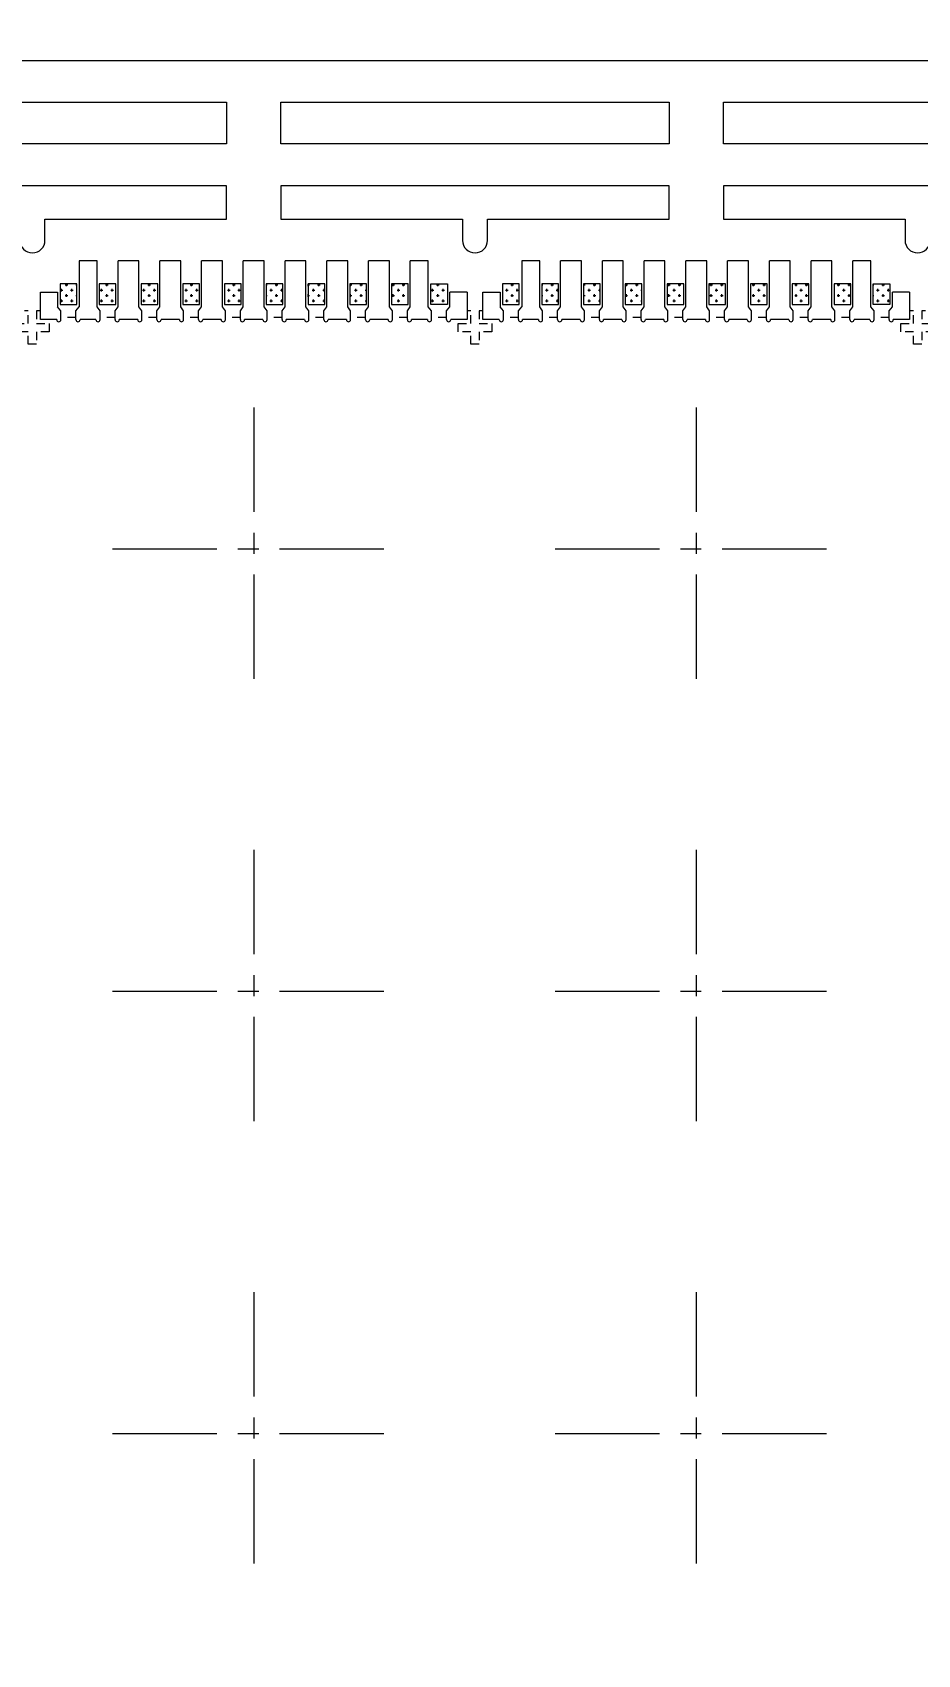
# Model space of a CAD drawing. Header units: millimetres. Extents: x 4544 to 5081, y 1539 to 1788.
# Drawn here: x 4901 to 4911.6, y 1736.52 to 1755.96 of the extents above; entities that cross this region are included whole.
import ezdxf

# ---------------------------------------------------------------- set-up
doc = ezdxf.new("R2010")
doc.units = ezdxf.units.MM
doc.linetypes.add('CENTER', pattern=[2, 1.25, -0.25, 0.25, -0.25])
doc.linetypes.add('HIDDEN', pattern=[0.375, 0.25, -0.125])
for name, color, linetype in [('1D', 4, 'Continuous'), ('2D', 4, 'Continuous'), ('PKG', 2, 'Continuous'), ('PLATING', 3, 'Continuous'), ('中心线', 1, 'CENTER')]:
    doc.layers.add(name, color=color, linetype=linetype)
pattern_1 = [(0, (-4196.66482, -1663.62), (0.0635, 0.0635), [0.03175, -0.09525]), (90, (-4196.64895, -1663.63588), (-0.0635, 0.0635), [0.03175, -0.09525])]
pattern_2 = [(0, (-4198.41482, -1663.62), (0.0635, 0.0635), [0.03175, -0.09525]), (90, (-4198.39895, -1663.63588), (-0.0635, 0.0635), [0.03175, -0.09525])]

msp = doc.modelspace()

# ---------------------------------------------------------------- hatches: boundary and pattern name
at = {"layer": 'PLATING', "lineweight": 5}
h = msp.add_hatch(dxfattribs=at)
h.set_pattern_fill('CROSS', color=3, scale=0.01)
h.set_pattern_definition(pattern_2)
h.paths.add_polyline_path([(4901.3257, 1752.9479), (4901.5257, 1752.9479), (4901.5257, 1752.6979), (4901.3257, 1752.6979)])
h = msp.add_hatch(dxfattribs=at)
h.set_pattern_fill('CROSS', color=3, scale=0.01)
h.set_pattern_definition(pattern_1)
h.paths.add_polyline_path([(4901.9957, 1752.6979), (4901.7957, 1752.6979), (4901.7957, 1752.9479), (4901.9957, 1752.9479)])
h = msp.add_hatch(dxfattribs=at)
h.set_pattern_fill('CROSS', color=3, scale=0.01)
h.set_pattern_definition(pattern_1)
h.paths.add_polyline_path([(4902.4957, 1752.6979), (4902.2957, 1752.6979), (4902.2957, 1752.9479), (4902.4957, 1752.9479)])
h = msp.add_hatch(dxfattribs=at)
h.set_pattern_fill('CROSS', color=3, scale=0.01)
h.set_pattern_definition(pattern_1)
h.paths.add_polyline_path([(4902.9957, 1752.6979), (4902.7957, 1752.6979), (4902.7957, 1752.9479), (4902.9957, 1752.9479)])
h = msp.add_hatch(dxfattribs=at)
h.set_pattern_fill('CROSS', color=3, scale=0.01)
h.set_pattern_definition(pattern_1)
h.paths.add_polyline_path([(4903.4957, 1752.6979), (4903.2957, 1752.6979), (4903.2957, 1752.9479), (4903.4957, 1752.9479)])
h = msp.add_hatch(dxfattribs=at)
h.set_pattern_fill('CROSS', color=3, scale=0.01)
h.set_pattern_definition(pattern_1)
h.paths.add_polyline_path([(4903.9957, 1752.6979), (4903.7957, 1752.6979), (4903.7957, 1752.9479), (4903.9957, 1752.9479)])
h = msp.add_hatch(dxfattribs=at)
h.set_pattern_fill('CROSS', color=3, scale=0.01)
h.set_pattern_definition(pattern_1)
h.paths.add_polyline_path([(4904.4957, 1752.6979), (4904.2957, 1752.6979), (4904.2957, 1752.9479), (4904.4957, 1752.9479)])
h = msp.add_hatch(dxfattribs=at)
h.set_pattern_fill('CROSS', color=3, scale=0.01)
h.set_pattern_definition(pattern_1)
h.paths.add_polyline_path([(4904.9957, 1752.6979), (4904.7957, 1752.6979), (4904.7957, 1752.9479), (4904.9957, 1752.9479)])
h = msp.add_hatch(dxfattribs=at)
h.set_pattern_fill('CROSS', color=3, scale=0.01)
h.set_pattern_definition(pattern_1)
h.paths.add_polyline_path([(4905.4957, 1752.6979), (4905.2957, 1752.6979), (4905.2957, 1752.9479), (4905.4957, 1752.9479)])
h = msp.add_hatch(dxfattribs=at)
h.set_pattern_fill('CROSS', color=3, scale=0.01)
h.set_pattern_definition(pattern_2)
h.paths.add_polyline_path([(4905.9657, 1752.6979), (4905.7657, 1752.6979), (4905.7657, 1752.9479), (4905.9657, 1752.9479)])
h = msp.add_hatch(dxfattribs=at)
h.set_pattern_fill('CROSS', color=3, scale=0.01)
h.set_pattern_definition(pattern_2)
h.paths.add_polyline_path([(4906.6257, 1752.9479), (4906.8257, 1752.9479), (4906.8257, 1752.6979), (4906.6257, 1752.6979)])
h = msp.add_hatch(dxfattribs=at)
h.set_pattern_fill('CROSS', color=3, scale=0.01)
h.set_pattern_definition(pattern_1)
h.paths.add_polyline_path([(4907.2957, 1752.6979), (4907.0957, 1752.6979), (4907.0957, 1752.9479), (4907.2957, 1752.9479)])
h = msp.add_hatch(dxfattribs=at)
h.set_pattern_fill('CROSS', color=3, scale=0.01)
h.set_pattern_definition(pattern_1)
h.paths.add_polyline_path([(4907.7957, 1752.6979), (4907.5957, 1752.6979), (4907.5957, 1752.9479), (4907.7957, 1752.9479)])
h = msp.add_hatch(dxfattribs=at)
h.set_pattern_fill('CROSS', color=3, scale=0.01)
h.set_pattern_definition(pattern_1)
h.paths.add_polyline_path([(4908.2957, 1752.6979), (4908.0957, 1752.6979), (4908.0957, 1752.9479), (4908.2957, 1752.9479)])
h = msp.add_hatch(dxfattribs=at)
h.set_pattern_fill('CROSS', color=3, scale=0.01)
h.set_pattern_definition(pattern_1)
h.paths.add_polyline_path([(4908.7957, 1752.6979), (4908.5957, 1752.6979), (4908.5957, 1752.9479), (4908.7957, 1752.9479)])
h = msp.add_hatch(dxfattribs=at)
h.set_pattern_fill('CROSS', color=3, scale=0.01)
h.set_pattern_definition(pattern_1)
h.paths.add_polyline_path([(4909.2957, 1752.6979), (4909.0957, 1752.6979), (4909.0957, 1752.9479), (4909.2957, 1752.9479)])
h = msp.add_hatch(dxfattribs=at)
h.set_pattern_fill('CROSS', color=3, scale=0.01)
h.set_pattern_definition(pattern_1)
h.paths.add_polyline_path([(4909.7957, 1752.6979), (4909.5957, 1752.6979), (4909.5957, 1752.9479), (4909.7957, 1752.9479)])
h = msp.add_hatch(dxfattribs=at)
h.set_pattern_fill('CROSS', color=3, scale=0.01)
h.set_pattern_definition(pattern_1)
h.paths.add_polyline_path([(4910.2957, 1752.6979), (4910.0957, 1752.6979), (4910.0957, 1752.9479), (4910.2957, 1752.9479)])
h = msp.add_hatch(dxfattribs=at)
h.set_pattern_fill('CROSS', color=3, scale=0.01)
h.set_pattern_definition(pattern_1)
h.paths.add_polyline_path([(4910.7957, 1752.6979), (4910.5957, 1752.6979), (4910.5957, 1752.9479), (4910.7957, 1752.9479)])
h = msp.add_hatch(dxfattribs=at)
h.set_pattern_fill('CROSS', color=3, scale=0.01)
h.set_pattern_definition(pattern_2)
h.paths.add_polyline_path([(4911.2657, 1752.6979), (4911.0657, 1752.6979), (4911.0657, 1752.9479), (4911.2657, 1752.9479)])

# ---------------------------------------------------------------- linework, layer by layer
at = {"lineweight": 5}
for p, q in [((4901.7707, 1753.2229), (4901.5557, 1753.2229)), ((4901.5557, 1753.2229), (4901.5557, 1752.6729)), ((4901.7707, 1752.6729), (4901.7707, 1753.2229)), ((4902.2707, 1753.2229), (4902.0207, 1753.2229)), ((4902.0207, 1752.6729), (4902.0207, 1753.2229)), ((4902.2707, 1752.6729), (4902.2707, 1753.2229)), ((4902.7707, 1753.2229), (4902.5207, 1753.2229)), ((4902.5207, 1752.6729), (4902.5207, 1753.2229)), ((4902.7707, 1752.6729), (4902.7707, 1753.2229)), ((4903.2707, 1753.2229), (4903.0207, 1753.2229)), ((4903.0207, 1752.6729), (4903.0207, 1753.2229)), ((4903.2707, 1752.6729), (4903.2707, 1753.2229)), ((4903.7707, 1753.2229), (4903.5207, 1753.2229)), ((4903.5207, 1752.6729), (4903.5207, 1753.2229)), ((4903.7707, 1752.6729), (4903.7707, 1753.2229)), ((4904.2707, 1753.2229), (4904.0207, 1753.2229)), ((4904.0207, 1752.6729), (4904.0207, 1753.2229)), ((4904.2707, 1752.6729), (4904.2707, 1753.2229)), ((4904.7707, 1753.2229), (4904.5207, 1753.2229)), ((4904.5207, 1752.6729), (4904.5207, 1753.2229)), ((4904.7707, 1752.6729), (4904.7707, 1753.2229)), ((4905.2707, 1753.2229), (4905.0207, 1753.2229)), ((4905.0207, 1752.6729), (4905.0207, 1753.2229)), ((4905.2707, 1752.6729), (4905.2707, 1753.2229)), ((4905.7357, 1753.2229), (4905.5207, 1753.2229)), ((4905.5207, 1752.6729), (4905.5207, 1753.2229)), ((4905.7357, 1752.6729), (4905.7357, 1753.2229)), ((4907.0707, 1753.2229), (4906.8557, 1753.2229)), ((4906.8557, 1753.2229), (4906.8557, 1752.6729)), ((4907.0707, 1752.6729), (4907.0707, 1753.2229)), ((4907.5707, 1753.2229), (4907.3207, 1753.2229)), ((4907.3207, 1752.6729), (4907.3207, 1753.2229)), ((4907.5707, 1752.6729), (4907.5707, 1753.2229)), ((4908.0707, 1753.2229), (4907.8207, 1753.2229)), ((4907.8207, 1752.6729), (4907.8207, 1753.2229)), ((4908.0707, 1752.6729), (4908.0707, 1753.2229)), ((4908.5707, 1753.2229), (4908.3207, 1753.2229)), ((4908.3207, 1752.6729), (4908.3207, 1753.2229)), ((4908.5707, 1752.6729), (4908.5707, 1753.2229)), ((4909.0707, 1753.2229), (4908.8207, 1753.2229)), ((4908.8207, 1752.6729), (4908.8207, 1753.2229)), ((4909.0707, 1752.6729), (4909.0707, 1753.2229)), ((4909.5707, 1753.2229), (4909.3207, 1753.2229)), ((4909.3207, 1752.6729), (4909.3207, 1753.2229)), ((4909.5707, 1752.6729), (4909.5707, 1753.2229)), ((4910.0707, 1753.2229), (4909.8207, 1753.2229)), ((4909.8207, 1752.6729), (4909.8207, 1753.2229)), ((4910.0707, 1752.6729), (4910.0707, 1753.2229)), ((4910.5707, 1753.2229), (4910.3207, 1753.2229)), ((4910.3207, 1752.6729), (4910.3207, 1753.2229)), ((4910.5707, 1752.6729), (4910.5707, 1753.2229)), ((4911.0357, 1753.2229), (4910.8207, 1753.2229)), ((4910.8207, 1752.6729), (4910.8207, 1753.2229)), ((4911.0357, 1752.6729), (4911.0357, 1753.2229)), ((4901.0907, 1752.8479), (4901.2957, 1752.8479)), ((4901.2957, 1752.8479), (4901.2957, 1752.6729)), ((4906.2007, 1752.8479), (4905.9957, 1752.8479)), ((4905.9957, 1752.6729), (4905.9957, 1752.8479)), ((4906.3907, 1752.8479), (4906.5957, 1752.8479)), ((4906.5957, 1752.8479), (4906.5957, 1752.6729)), ((4911.5007, 1752.8479), (4911.2957, 1752.8479)), ((4911.2957, 1752.6729), (4911.2957, 1752.8479)), ((4901.3357, 1752.6229), (4901.2957, 1752.6729)), ((4901.3357, 1752.5179), (4901.3357, 1752.6229)), ((4901.5157, 1752.6229), (4901.5557, 1752.6729)), ((4901.5157, 1752.5179), (4901.5157, 1752.6229)), ((4901.8057, 1752.6229), (4901.7707, 1752.6729)), ((4901.8057, 1752.5179), (4901.8057, 1752.6229)), ((4901.9857, 1752.6229), (4902.0207, 1752.6729)), ((4901.9857, 1752.5179), (4901.9857, 1752.6229)), ((4902.3057, 1752.6229), (4902.2707, 1752.6729)), ((4902.3057, 1752.5179), (4902.3057, 1752.6229)), ((4902.4857, 1752.6229), (4902.5207, 1752.6729)), ((4902.4857, 1752.5179), (4902.4857, 1752.6229)), ((4902.8057, 1752.6229), (4902.7707, 1752.6729)), ((4902.8057, 1752.5179), (4902.8057, 1752.6229)), ((4902.9857, 1752.6229), (4903.0207, 1752.6729)), ((4902.9857, 1752.5179), (4902.9857, 1752.6229)), ((4903.3057, 1752.6229), (4903.2707, 1752.6729)), ((4903.3057, 1752.5179), (4903.3057, 1752.6229)), ((4903.4857, 1752.6229), (4903.5207, 1752.6729)), ((4903.4857, 1752.5179), (4903.4857, 1752.6229)), ((4903.8057, 1752.6229), (4903.7707, 1752.6729)), ((4903.8057, 1752.5179), (4903.8057, 1752.6229)), ((4903.9857, 1752.6229), (4904.0207, 1752.6729)), ((4903.9857, 1752.5179), (4903.9857, 1752.6229)), ((4904.3057, 1752.6229), (4904.2707, 1752.6729)), ((4904.3057, 1752.5179), (4904.3057, 1752.6229)), ((4904.4857, 1752.6229), (4904.5207, 1752.6729)), ((4904.4857, 1752.5179), (4904.4857, 1752.6229)), ((4904.8057, 1752.6229), (4904.7707, 1752.6729)), ((4904.8057, 1752.5179), (4904.8057, 1752.6229)), ((4904.9857, 1752.6229), (4905.0207, 1752.6729)), ((4904.9857, 1752.5179), (4904.9857, 1752.6229)), ((4905.3057, 1752.6229), (4905.2707, 1752.6729)), ((4905.3057, 1752.5179), (4905.3057, 1752.6229)), ((4905.4857, 1752.6229), (4905.5207, 1752.6729)), ((4905.4857, 1752.5179), (4905.4857, 1752.6229)), ((4905.7757, 1752.6229), (4905.7357, 1752.6729)), ((4905.7757, 1752.5179), (4905.7757, 1752.6229)), ((4905.9557, 1752.6229), (4905.9957, 1752.6729)), ((4905.9557, 1752.5179), (4905.9557, 1752.6229)), ((4906.6357, 1752.6229), (4906.5957, 1752.6729)), ((4906.6357, 1752.5179), (4906.6357, 1752.6229)), ((4906.8157, 1752.6229), (4906.8557, 1752.6729)), ((4906.8157, 1752.5179), (4906.8157, 1752.6229)), ((4907.1057, 1752.6229), (4907.0707, 1752.6729)), ((4907.1057, 1752.5179), (4907.1057, 1752.6229)), ((4907.2857, 1752.6229), (4907.3207, 1752.6729)), ((4907.2857, 1752.5179), (4907.2857, 1752.6229)), ((4907.6057, 1752.6229), (4907.5707, 1752.6729)), ((4907.6057, 1752.5179), (4907.6057, 1752.6229)), ((4907.7857, 1752.6229), (4907.8207, 1752.6729)), ((4907.7857, 1752.5179), (4907.7857, 1752.6229)), ((4908.1057, 1752.6229), (4908.0707, 1752.6729)), ((4908.1057, 1752.5179), (4908.1057, 1752.6229)), ((4908.2857, 1752.6229), (4908.3207, 1752.6729)), ((4908.2857, 1752.5179), (4908.2857, 1752.6229)), ((4908.6057, 1752.6229), (4908.5707, 1752.6729)), ((4908.6057, 1752.5179), (4908.6057, 1752.6229)), ((4908.7857, 1752.6229), (4908.8207, 1752.6729)), ((4908.7857, 1752.5179), (4908.7857, 1752.6229)), ((4909.1057, 1752.6229), (4909.0707, 1752.6729)), ((4909.1057, 1752.5179), (4909.1057, 1752.6229)), ((4909.2857, 1752.6229), (4909.3207, 1752.6729)), ((4909.2857, 1752.5179), (4909.2857, 1752.6229)), ((4909.6057, 1752.6229), (4909.5707, 1752.6729)), ((4909.6057, 1752.5179), (4909.6057, 1752.6229)), ((4909.7857, 1752.6229), (4909.8207, 1752.6729)), ((4909.7857, 1752.5179), (4909.7857, 1752.6229)), ((4910.1057, 1752.6229), (4910.0707, 1752.6729)), ((4910.1057, 1752.5179), (4910.1057, 1752.6229)), ((4910.2857, 1752.6229), (4910.3207, 1752.6729)), ((4910.2857, 1752.5179), (4910.2857, 1752.6229)), ((4910.6057, 1752.6229), (4910.5707, 1752.6729)), ((4910.6057, 1752.5179), (4910.6057, 1752.6229)), ((4910.7857, 1752.6229), (4910.8207, 1752.6729)), ((4910.7857, 1752.5179), (4910.7857, 1752.6229)), ((4911.0757, 1752.6229), (4911.0357, 1752.6729)), ((4911.0757, 1752.5179), (4911.0757, 1752.6229)), ((4911.2557, 1752.6229), (4911.2957, 1752.6729)), ((4911.2557, 1752.5179), (4911.2557, 1752.6229))]:
    msp.add_line(p, q, dxfattribs=at)
for points in [[(4898.6707, 1755.1229), (4903.3207, 1755.1229), (4903.3207, 1754.6229), (4898.6707, 1754.6229)], [(4903.9707, 1755.1229), (4908.6207, 1755.1229), (4908.6207, 1754.6229), (4903.9707, 1754.6229)], [(4909.2707, 1755.1229), (4913.9207, 1755.1229), (4913.9207, 1754.6229), (4909.2707, 1754.6229)]]:
    msp.add_lwpolyline(points, close=True, dxfattribs=at)
for points in [[(4900.8457, 1753.4679, 1), (4901.1457, 1753.4679), (4901.1457, 1753.7229), (4903.3207, 1753.7229), (4903.3207, 1754.1229), (4898.6707, 1754.1229), (4898.6707, 1753.7229), (4900.8457, 1753.7229)], [(4906.1457, 1753.4679, 1), (4906.4457, 1753.4679), (4906.4457, 1753.7229), (4908.6207, 1753.7229), (4908.6207, 1754.1229), (4903.9707, 1754.1229), (4903.9707, 1753.7229), (4906.1457, 1753.7229)], [(4911.4457, 1753.4679, 1), (4911.7457, 1753.4679), (4911.7457, 1753.7229), (4913.9207, 1753.7229), (4913.9207, 1754.1229), (4909.2707, 1754.1229), (4909.2707, 1753.7229), (4911.4457, 1753.7229)]]:
    msp.add_lwpolyline(points, format="xyb", close=True, dxfattribs=at)
for points in [[(4901.2857, 1752.5179), (4901.0907, 1752.5179), (4901.0907, 1752.8479)], [(4906.2007, 1752.8479), (4906.2007, 1752.5179), (4906.0057, 1752.5179)], [(4906.5857, 1752.5179), (4906.3907, 1752.5179), (4906.3907, 1752.8479)], [(4911.5007, 1752.8479), (4911.5007, 1752.5179), (4911.3057, 1752.5179)], [(4901.7557, 1752.5179), (4901.5657, 1752.5179)], [(4902.2557, 1752.5179), (4902.0357, 1752.5179)], [(4902.7557, 1752.5179), (4902.5357, 1752.5179)], [(4903.2557, 1752.5179), (4903.0357, 1752.5179)], [(4903.7557, 1752.5179), (4903.5357, 1752.5179)], [(4904.2557, 1752.5179), (4904.0357, 1752.5179)], [(4904.7557, 1752.5179), (4904.5357, 1752.5179)], [(4905.2557, 1752.5179), (4905.0357, 1752.5179)], [(4905.7257, 1752.5179), (4905.5357, 1752.5179)], [(4907.0557, 1752.5179), (4906.8657, 1752.5179)], [(4907.5557, 1752.5179), (4907.3357, 1752.5179)], [(4908.0557, 1752.5179), (4907.8357, 1752.5179)], [(4908.5557, 1752.5179), (4908.3357, 1752.5179)], [(4909.0557, 1752.5179), (4908.8357, 1752.5179)], [(4909.5557, 1752.5179), (4909.3357, 1752.5179)], [(4910.0557, 1752.5179), (4909.8357, 1752.5179)], [(4910.5557, 1752.5179), (4910.3357, 1752.5179)], [(4911.0257, 1752.5179), (4910.8357, 1752.5179)]]:
    msp.add_lwpolyline(points, dxfattribs=at)
for centre in [(4901.3107, 1752.5179), (4901.5407, 1752.5179), (4901.7807, 1752.5179), (4902.0107, 1752.5179), (4902.2807, 1752.5179), (4902.5107, 1752.5179), (4902.7807, 1752.5179), (4903.0107, 1752.5179), (4903.2807, 1752.5179), (4903.5107, 1752.5179), (4903.7807, 1752.5179), (4904.0107, 1752.5179), (4904.2807, 1752.5179), (4904.5107, 1752.5179), (4904.7807, 1752.5179), (4905.0107, 1752.5179), (4905.2807, 1752.5179), (4905.5107, 1752.5179), (4905.7507, 1752.5179), (4905.9807, 1752.5179), (4906.6107, 1752.5179), (4906.8407, 1752.5179), (4907.0807, 1752.5179), (4907.3107, 1752.5179), (4907.5807, 1752.5179), (4907.8107, 1752.5179), (4908.0807, 1752.5179), (4908.3107, 1752.5179), (4908.5807, 1752.5179), (4908.8107, 1752.5179), (4909.0807, 1752.5179), (4909.3107, 1752.5179), (4909.5807, 1752.5179), (4909.8107, 1752.5179), (4910.0807, 1752.5179), (4910.3107, 1752.5179), (4910.5807, 1752.5179), (4910.8107, 1752.5179), (4911.0507, 1752.5179), (4911.2807, 1752.5179)]:
    msp.add_arc(centre, 0.025, 180, 0, dxfattribs=at)
at = {"layer": '1D', "color": 4, "linetype": 'HIDDEN', "lineweight": 5, "ltscale": 0.3}
for points in [[(4901.5157, 1752.5429), (4901.3357, 1752.5429)], [(4901.9857, 1752.5429), (4901.8057, 1752.5429)], [(4902.4857, 1752.5429), (4902.3057, 1752.5429)], [(4902.9857, 1752.5429), (4902.8057, 1752.5429)], [(4903.4857, 1752.5429), (4903.3057, 1752.5429)], [(4903.9857, 1752.5429), (4903.8057, 1752.5429)], [(4904.4857, 1752.5429), (4904.3057, 1752.5429)], [(4904.9857, 1752.5429), (4904.8057, 1752.5429)], [(4905.4857, 1752.5429), (4905.3057, 1752.5429)], [(4905.9557, 1752.5429), (4905.7757, 1752.5429)], [(4906.8157, 1752.5429), (4906.6357, 1752.5429)], [(4907.2857, 1752.5429), (4907.1057, 1752.5429)], [(4907.7857, 1752.5429), (4907.6057, 1752.5429)], [(4908.2857, 1752.5429), (4908.1057, 1752.5429)], [(4908.7857, 1752.5429), (4908.6057, 1752.5429)], [(4909.2857, 1752.5429), (4909.1057, 1752.5429)], [(4909.7857, 1752.5429), (4909.6057, 1752.5429)], [(4910.2857, 1752.5429), (4910.1057, 1752.5429)], [(4910.7857, 1752.5429), (4910.6057, 1752.5429)], [(4911.2557, 1752.5429), (4911.0757, 1752.5429)]]:
    msp.add_lwpolyline(points, dxfattribs=at)
at = {"layer": '2D', "color": 4, "linetype": 'HIDDEN', "lineweight": 5, "ltscale": 0.3}
for points in [[(4901.0907, 1752.6229), (4901.0457, 1752.6229), (4901.0457, 1752.4729), (4901.1957, 1752.4729), (4901.1957, 1752.3729), (4901.0457, 1752.3729), (4901.0457, 1752.2229), (4900.9457, 1752.2229), (4900.9457, 1752.3729), (4900.7957, 1752.3729), (4900.7957, 1752.4729), (4900.9457, 1752.4729), (4900.9457, 1752.6229), (4900.9007, 1752.6229)], [(4906.3907, 1752.6229), (4906.3457, 1752.6229), (4906.3457, 1752.4729), (4906.4957, 1752.4729), (4906.4957, 1752.3729), (4906.3457, 1752.3729), (4906.3457, 1752.2229), (4906.2457, 1752.2229), (4906.2457, 1752.3729), (4906.0957, 1752.3729), (4906.0957, 1752.4729), (4906.2457, 1752.4729), (4906.2457, 1752.6229), (4906.2007, 1752.6229)], [(4911.6907, 1752.6229), (4911.6457, 1752.6229), (4911.6457, 1752.4729), (4911.7957, 1752.4729), (4911.7957, 1752.3729), (4911.6457, 1752.3729), (4911.6457, 1752.2229), (4911.5457, 1752.2229), (4911.5457, 1752.3729), (4911.3957, 1752.3729), (4911.3957, 1752.4729), (4911.5457, 1752.4729), (4911.5457, 1752.6229), (4911.5007, 1752.6229)]]:
    msp.add_lwpolyline(points, dxfattribs=at)
at = {"layer": 'PKG', "color": 1, "lineweight": 5}
msp.add_lwpolyline([(4959.2957, 1685.6229), (4887.2957, 1685.6229), (4887.2957, 1755.6229), (4959.2957, 1755.6229)], dxfattribs=at)
at = {"layer": 'PLATING', "lineweight": 5}
for points in [[(4901.3257, 1752.6979), (4901.5257, 1752.6979), (4901.5257, 1752.9479), (4901.3257, 1752.9479)], [(4901.7957, 1752.6979), (4901.9957, 1752.6979), (4901.9957, 1752.9479), (4901.7957, 1752.9479)], [(4902.2957, 1752.6979), (4902.4957, 1752.6979), (4902.4957, 1752.9479), (4902.2957, 1752.9479)], [(4902.7957, 1752.6979), (4902.9957, 1752.6979), (4902.9957, 1752.9479), (4902.7957, 1752.9479)], [(4903.2957, 1752.6979), (4903.4957, 1752.6979), (4903.4957, 1752.9479), (4903.2957, 1752.9479)], [(4903.7957, 1752.6979), (4903.9957, 1752.6979), (4903.9957, 1752.9479), (4903.7957, 1752.9479)], [(4904.2957, 1752.6979), (4904.4957, 1752.6979), (4904.4957, 1752.9479), (4904.2957, 1752.9479)], [(4904.7957, 1752.6979), (4904.9957, 1752.6979), (4904.9957, 1752.9479), (4904.7957, 1752.9479)], [(4905.2957, 1752.6979), (4905.4957, 1752.6979), (4905.4957, 1752.9479), (4905.2957, 1752.9479)], [(4905.9657, 1752.6979), (4905.7657, 1752.6979), (4905.7657, 1752.9479), (4905.9657, 1752.9479)], [(4906.6257, 1752.6979), (4906.8257, 1752.6979), (4906.8257, 1752.9479), (4906.6257, 1752.9479)], [(4907.0957, 1752.6979), (4907.2957, 1752.6979), (4907.2957, 1752.9479), (4907.0957, 1752.9479)], [(4907.5957, 1752.6979), (4907.7957, 1752.6979), (4907.7957, 1752.9479), (4907.5957, 1752.9479)], [(4908.0957, 1752.6979), (4908.2957, 1752.6979), (4908.2957, 1752.9479), (4908.0957, 1752.9479)], [(4908.5957, 1752.6979), (4908.7957, 1752.6979), (4908.7957, 1752.9479), (4908.5957, 1752.9479)], [(4909.0957, 1752.6979), (4909.2957, 1752.6979), (4909.2957, 1752.9479), (4909.0957, 1752.9479)], [(4909.5957, 1752.6979), (4909.7957, 1752.6979), (4909.7957, 1752.9479), (4909.5957, 1752.9479)], [(4910.0957, 1752.6979), (4910.2957, 1752.6979), (4910.2957, 1752.9479), (4910.0957, 1752.9479)], [(4910.5957, 1752.6979), (4910.7957, 1752.6979), (4910.7957, 1752.9479), (4910.5957, 1752.9479)], [(4911.2657, 1752.6979), (4911.0657, 1752.6979), (4911.0657, 1752.9479), (4911.2657, 1752.9479)]]:
    msp.add_lwpolyline(points, close=True, dxfattribs=at)
at = {"layer": '中心线', "linetype": 'CENTER', "lineweight": 5}
for p, q in [((4903.6457, 1751.4636), (4903.6457, 1748.0821)), ((4908.9457, 1751.4636), (4908.9457, 1748.0821)), ((4901.9549, 1749.7729), (4905.3364, 1749.7729)), ((4907.2549, 1749.7729), (4910.6364, 1749.7729)), ((4903.6457, 1746.1636), (4903.6457, 1742.7821)), ((4908.9457, 1746.1636), (4908.9457, 1742.7821)), ((4901.9549, 1744.4729), (4905.3364, 1744.4729)), ((4907.2549, 1744.4729), (4910.6364, 1744.4729)), ((4903.6457, 1740.8636), (4903.6457, 1737.4821)), ((4908.9457, 1740.8636), (4908.9457, 1737.4821)), ((4901.9549, 1739.1729), (4905.3364, 1739.1729)), ((4907.2549, 1739.1729), (4910.6364, 1739.1729))]:
    msp.add_line(p, q, dxfattribs=at)

doc.saveas('drawing.dxf')
